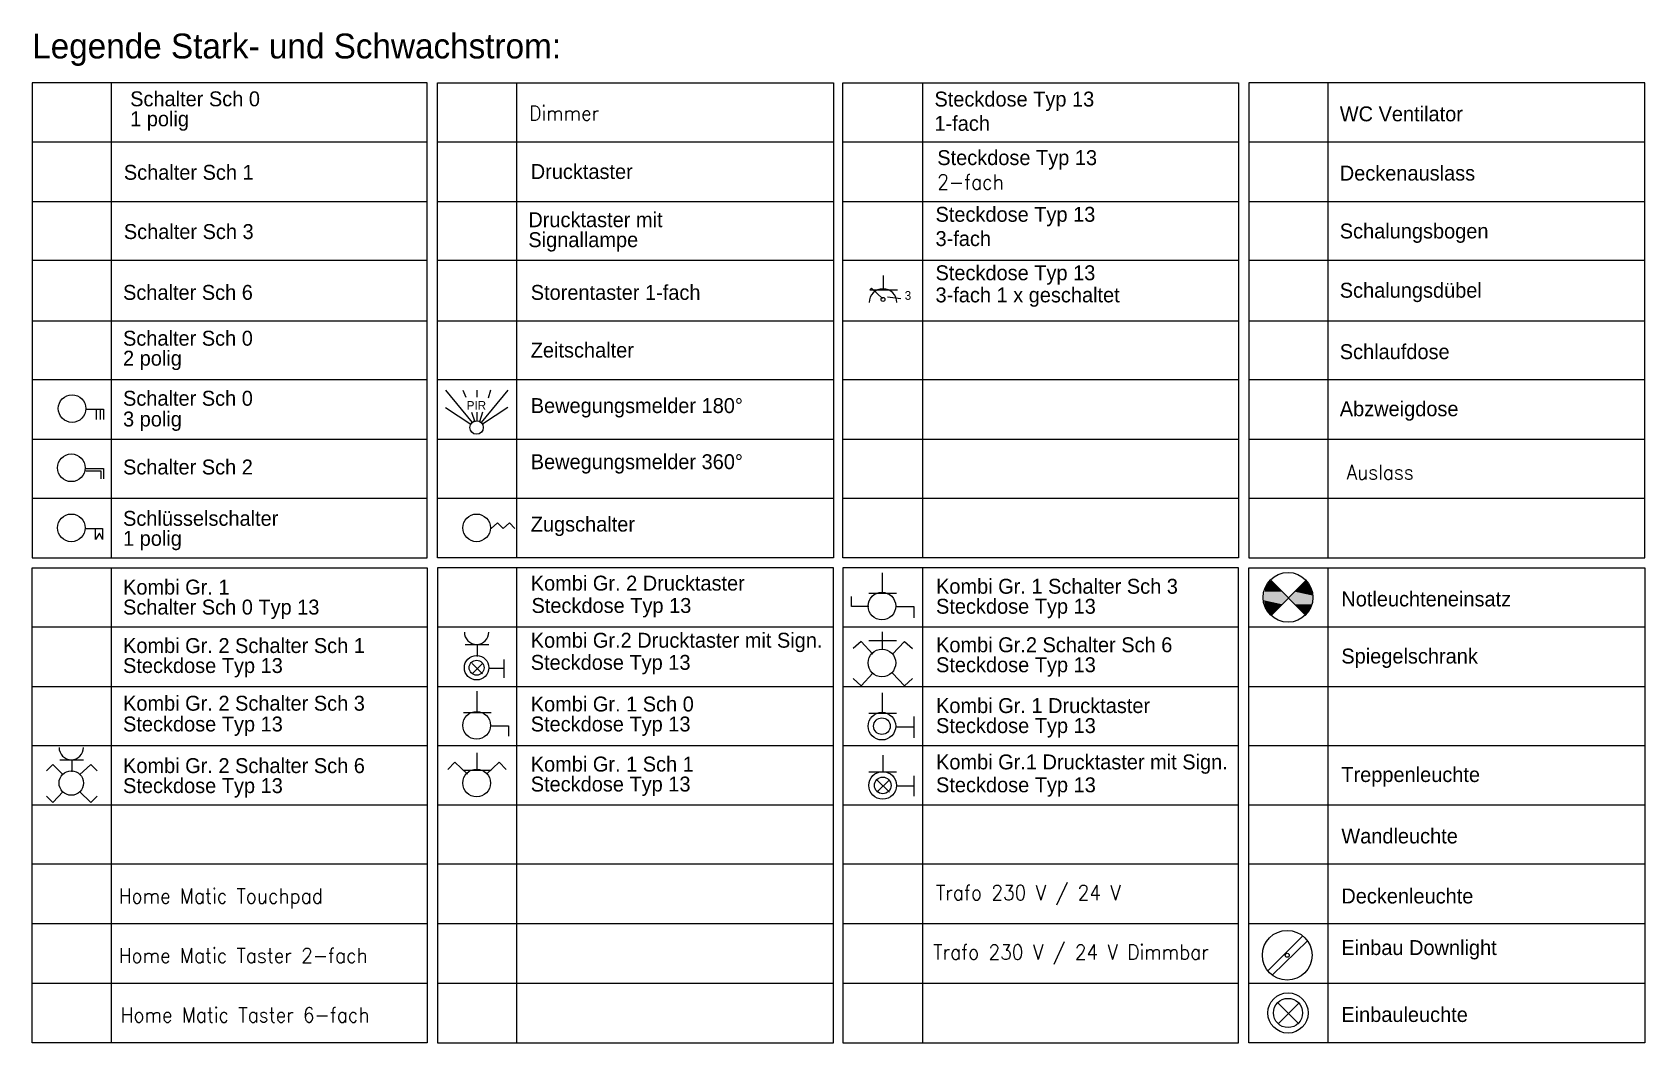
# Model space of a CAD drawing. Header units: millimetres. Extents: x -10377 to 8287, y -8757 to 3333.
# Drawn here: x 375 to 8287, y -3481 to 1478 of the extents above; entities that cross this region are included whole.
import ezdxf

# ---------------------------------------------------------------- set-up
doc = ezdxf.new("R2010")
doc.units = ezdxf.units.MM
doc.layers.add('PDF2_EL_Legende', color=7, linetype='CONTINUOUS')
doc.layers.add('PDF2_Text', color=7, linetype='CONTINUOUS')
doc.styles.add('PDF ArialMT', font='PDF ArialMT')
doc.styles.get("Standard").update_dxf_attribs({"font": 'standard'})

msp = doc.modelspace()

# ---------------------------------------------------------------- linework, layer by layer
at = {"layer": 'PDF2_EL_Legende', "color": 7, "lineweight": 9}
for points in [[(374.8, -1100.7), (2313.1, -1100.7), (2313.1, 1229.1), (374.8, 1229.1)], [(2363.5, -1100.7), (2363.5, 1229.1), (4305.6, 1229.1), (4305.6, -1100.7)], [(4352.1, -1100.7), (4352.1, 1229.1), (6294.2, 1229.1), (6294.2, -1100.7)], [(6344.6, -1100.7), (8286.8, -1100.7), (8286.8, 1229.1), (6344.6, 1229.1)], [(2313.1, -3480.8), (374.8, -3480.8), (374.8, -1151.1), (2313.1, -1151.1)], [(2363.5, -3480.8), (4305.6, -3480.8), (4305.6, -1151.1), (2363.5, -1151.1)], [(4352.1, -3480.8), (6294.2, -3480.8), (6294.2, -1151.1), (4352.1, -1151.1)], [(6344.6, -3480.8), (6344.6, -1151.1), (8286.8, -1151.1), (8286.8, -3480.8)]]:
    msp.add_lwpolyline(points, close=True, dxfattribs=at)
for points in [[(762.5, 1229.1), (762.5, -1100.7)], [(2751.1, 1229.1), (2751.1, -1100.7)], [(4743.6, 1229.1), (4743.6, -1100.7)], [(6732.3, 1229.1), (6732.3, -1100.7)], [(2313.1, 938.4), (374.8, 938.4)], [(4305.6, 938.4), (2363.5, 938.4)], [(6294.2, 938.4), (4352.1, 938.4)], [(8286.8, 938.4), (6344.6, 938.4)], [(374.8, 647.6), (2313.1, 647.6)], [(2363.5, 647.6), (4305.6, 647.6)], [(4352.1, 647.6), (6294.2, 647.6)], [(6344.6, 647.6), (8286.8, 647.6)], [(2313.1, 356.9), (374.8, 356.9)], [(4305.6, 356.9), (2363.5, 356.9)], [(6294.2, 356.9), (4352.1, 356.9)], [(8286.8, 356.9), (6344.6, 356.9)], [(374.8, 62.3), (2313.1, 62.3)], [(2363.5, 62.3), (4305.6, 62.3)], [(4352.1, 62.3), (6294.2, 62.3)], [(6344.6, 62.3), (8286.8, 62.3)], [(2313.1, -228.4), (374.8, -228.4)], [(4305.6, -228.4), (2363.5, -228.4)], [(6294.2, -228.4), (4352.1, -228.4)], [(8286.8, -228.4), (6344.6, -228.4)], [(374.8, -519.2), (2313.1, -519.2)], [(2363.5, -519.2), (4305.6, -519.2)], [(4352.1, -519.2), (6294.2, -519.2)], [(6344.6, -519.2), (8286.8, -519.2)], [(2313.1, -809.9), (374.8, -809.9)], [(4305.6, -809.9), (2363.5, -809.9)], [(6294.2, -809.9), (4352.1, -809.9)], [(8286.8, -809.9), (6344.6, -809.9)], [(762.5, -1151.1), (762.5, -3480.8)], [(2751.1, -1151.1), (2751.1, -3480.8)], [(4743.6, -1151.1), (4743.6, -3480.8)], [(6732.3, -1151.1), (6732.3, -3480.8)], [(2313.1, -1441.8), (374.8, -1441.8)], [(4305.6, -1441.8), (2363.5, -1441.8)], [(6294.2, -1441.8), (4352.1, -1441.8)], [(8286.8, -1441.8), (6344.6, -1441.8)], [(374.8, -1732.5), (2313.1, -1732.5)], [(2363.5, -1732.5), (4305.6, -1732.5)], [(4352.1, -1732.5), (6294.2, -1732.5)], [(6344.6, -1732.5), (8286.8, -1732.5)], [(2313.1, -2023.3), (374.8, -2023.3)], [(4305.6, -2023.3), (2363.5, -2023.3)], [(6294.2, -2023.3), (4352.1, -2023.3)], [(8286.8, -2023.3), (6344.6, -2023.3)], [(374.8, -2314), (2313.1, -2314)], [(2363.5, -2314), (4305.6, -2314)], [(4352.1, -2314), (6294.2, -2314)], [(6344.6, -2314), (8286.8, -2314)], [(2313.1, -2604.8), (374.8, -2604.8)], [(4305.6, -2604.8), (2363.5, -2604.8)], [(6294.2, -2604.8), (4352.1, -2604.8)], [(8286.8, -2604.8), (6344.6, -2604.8)], [(374.8, -2895.5), (2313.1, -2895.5)], [(2363.5, -2895.5), (4305.6, -2895.5)], [(4352.1, -2895.5), (6294.2, -2895.5)], [(6344.6, -2895.5), (8286.8, -2895.5)], [(2313.1, -3190.1), (374.8, -3190.1)], [(4305.6, -3190.1), (2363.5, -3190.1)], [(6294.2, -3190.1), (4352.1, -3190.1)], [(8286.8, -3190.1), (6344.6, -3190.1)]]:
    msp.add_lwpolyline(points, dxfattribs=at)
at = {"layer": 'PDF2_EL_Legende', "color": 150, "lineweight": 25}
for points in [[(4551.2, 213.9), (4551.2, 283.7)], [(4547.3, 171.3), (4493.1, 221.7), (4485.3, 213.9), (4621, 213.9)], [(4570.6, 179.1), (4636.5, 171.3)], [(2402.2, -278.8), (2534, -437.8)], [(2487.5, -278.8), (2503, -313.7)], [(2557.3, -313.7), (2557.3, -278.8)], [(2708.5, -278.8), (2576.7, -437.8)], [(2623.2, -278.8), (2611.6, -317.6)], [(638.4, -371.9), (723.7, -371.9), (723.7, -422.3)], [(688.8, -371.9), (688.8, -422.3)], [(708.2, -371.9), (708.2, -422.3)], [(2402.2, -364.1), (2526.3, -445.5)], [(2530.1, -387.4), (2545.7, -433.9)], [(2557.3, -430), (2557.3, -387.4)], [(2584.4, -387.4), (2568.9, -433.9)], [(2708.5, -364.1), (2584.4, -445.5)], [(638.4, -662.6), (723.7, -662.6), (723.7, -713)], [(638.4, -674.2), (712.1, -674.2), (712.1, -713)], [(2627.1, -957.2), (2658.1, -930.1), (2685.2, -957.2), (2716.2, -930.1), (2743.4, -957.2)], [(638.4, -957.2), (719.8, -957.2), (719.8, -1011.5), (704.3, -980.5), (684.9, -1011.5), (684.9, -957.2)], [(4545.9, -1275.1), (4545.9, -1174.3)], [(4480, -1341), (4394.7, -1341), (4394.7, -1290.6)], [(4480, -1275.1), (4615.7, -1275.1)], [(4615.7, -1341), (4701, -1341), (4701, -1395.3)], [(4545.9, -1550.3), (4545.9, -1465.1)], [(2499.1, -1527.1), (2615.4, -1527.1)], [(2557.3, -1527.1), (2557.3, -1585.2)], [(4499.4, -1573.6), (4441.3, -1511.6), (4402.5, -1546.5)], [(4480, -1507.7), (4615.7, -1507.7)], [(4596.3, -1573.6), (4654.5, -1511.6), (4693.2, -1546.5)], [(2534, -1670.5), (2584.4, -1620.1)], [(2534, -1620.1), (2584.4, -1670.5)], [(2615.4, -1643.4), (2689.1, -1643.4)], [(2689.1, -1600.7), (2689.1, -1689.9)], [(4499.4, -1666.6), (4441.3, -1728.7), (4402.5, -1693.8)], [(4596.3, -1666.6), (4654.5, -1728.7), (4693.2, -1693.8)], [(2557.3, -1860.5), (2557.3, -1755.8)], [(4545.9, -1864.3), (4545.9, -1763.5)], [(2491.4, -1860.5), (2627.1, -1860.5)], [(4480, -1864.3), (4615.7, -1864.3)], [(4701, -1879.8), (4701, -1984.5)], [(2627.1, -1926.4), (2712.3, -1926.4), (2712.3, -1976.8)], [(4615.7, -1930.2), (4701, -1930.2)], [(526, -2166.7), (475.6, -2116.3), (444.6, -2147.3)], [(510.5, -2093.1), (626.8, -2093.1)], [(568.6, -2093.1), (568.6, -2151.2)], [(607.4, -2166.7), (661.7, -2116.3), (692.7, -2147.3)], [(2510.8, -2162.8), (2448.7, -2104.7), (2413.8, -2139.6)], [(2557.3, -2143.4), (2557.3, -2058.2)], [(2603.8, -2162.8), (2665.8, -2104.7), (2700.7, -2139.6)], [(4549.8, -2151.2), (4549.8, -2069.8)], [(2491.4, -2143.4), (2627.1, -2143.4)], [(4480, -2151.2), (4615.7, -2151.2)], [(4518.8, -2252), (4580.8, -2190)], [(4518.8, -2190), (4580.8, -2252)], [(4701, -2170.6), (4701, -2271.4)], [(526, -2248.1), (475.6, -2302.4), (444.6, -2271.4)], [(607.4, -2248.1), (661.7, -2302.4), (692.7, -2271.4)], [(4615.7, -2221), (4701, -2221)], [(6437.7, -3128.1), (6608.2, -2957.5)], [(6460.9, -3147.5), (6631.5, -2980.8)], [(6488.1, -3387.8), (6588.9, -3287)], [(6588.9, -3387.8), (6488.1, -3287)]]:
    msp.add_lwpolyline(points, dxfattribs=at)
at = {"layer": 'PDF2_EL_Legende', "color": 3, "lineweight": 25}
for points in [[(6453.2, -1383.6), (6623.7, -1213.1)], [(6623.7, -1383.6), (6453.2, -1213.1)]]:
    msp.add_lwpolyline(points, dxfattribs=at)
at = {"layer": 'PDF2_EL_Legende', "color": 150, "lineweight": 25}
for centre, radius in [((4549.1, 166.5), 9.69), ((570.2, -368.9), 67.8), ((2555.1, -462), 33), ((566.4, -659.7), 67.8), ((566.4, -954.3), 67.8), ((2555.1, -954.3), 67.8), ((4543.8, -1338.1), 67.8), ((2555.1, -1640.5), 60.1), ((4543.8, -1617.2), 67.8), ((2555.1, -1640.5), 36.8), ((2555.1, -1923.5), 67.8), ((4543.8, -1927.3), 67.8), ((4543.8, -1927.3), 40.7), ((566.4, -2206.5), 60.1), ((2555.1, -2206.5), 67.8), ((4547.7, -2218.1), 67.8), ((4547.7, -2218.1), 40.7), ((6532.6, -3051.6), 122.1), ((6532.6, -3051.6), 9.69), ((6536.4, -3334.6), 98.9), ((6536.4, -3334.6), 71.7)]:
    msp.add_circle(centre, radius, dxfattribs=at)
at = {"layer": 'PDF2_EL_Legende', "color": 3, "lineweight": 25}
msp.add_circle((6536.4, -1295.4), 122.1, dxfattribs=at)
at = {"layer": 'PDF2_EL_Legende', "color": 150, "lineweight": 25}
for centre, radius, start, end in [((4549.1, 151), 67.8, 0, 179.99999), ((2555.1, -1466), 60.1, 180.00002, 359.99998), ((566.4, -2032), 60.1, 180.00002, 359.99998)]:
    msp.add_arc(centre, radius, start, end, dxfattribs=at)
at = {"layer": 'PDF2_EL_Legende', "color": 3}
for points in [[(6426, -1248), (6507.5, -1267.4), (6422.2, -1267.4)], [(6437.7, -1228.6), (6488.1, -1248), (6426, -1248)], [(6488.1, -1248), (6426, -1248), (6507.5, -1267.4)], [(6453.2, -1213.1), (6468.7, -1228.6), (6437.7, -1228.6)], [(6468.7, -1228.6), (6437.7, -1228.6), (6488.1, -1248)], [(6588.9, -1248), (6654.8, -1267.4), (6569.5, -1267.4)], [(6608.2, -1228.6), (6647, -1248), (6588.9, -1248)], [(6647, -1248), (6588.9, -1248), (6654.8, -1267.4)], [(6623.7, -1213.1), (6635.4, -1228.6), (6608.2, -1228.6)], [(6635.4, -1228.6), (6608.2, -1228.6), (6647, -1248)], [(6422.2, -1267.4), (6526.8, -1286.7), (6418.3, -1286.7)], [(6526.8, -1286.7), (6418.3, -1286.7), (6538.5, -1298.4)], [(6418.3, -1286.7), (6538.5, -1298.4), (6418.3, -1298.4)], [(6538.5, -1298.4), (6418.3, -1298.4), (6526.8, -1310)], [(6418.3, -1298.4), (6526.8, -1310), (6418.3, -1310)], [(6526.8, -1310), (6418.3, -1310), (6507.5, -1329.4)], [(6418.3, -1310), (6507.5, -1329.4), (6422.2, -1329.4)], [(6507.5, -1267.4), (6422.2, -1267.4), (6526.8, -1286.7)], [(6507.5, -1329.4), (6422.2, -1329.4), (6488.1, -1348.8)], [(6422.2, -1329.4), (6488.1, -1348.8), (6426, -1348.8)], [(6550.1, -1286.7), (6658.6, -1298.4), (6538.5, -1298.4)], [(6658.6, -1298.4), (6538.5, -1298.4), (6658.6, -1310)], [(6538.5, -1298.4), (6658.6, -1310), (6550.1, -1310)], [(6569.5, -1267.4), (6658.6, -1286.7), (6550.1, -1286.7)], [(6658.6, -1286.7), (6550.1, -1286.7), (6658.6, -1298.4)], [(6658.6, -1310), (6550.1, -1310), (6654.8, -1329.4)], [(6550.1, -1310), (6654.8, -1329.4), (6569.5, -1329.4)], [(6654.8, -1267.4), (6569.5, -1267.4), (6658.6, -1286.7)], [(6654.8, -1329.4), (6569.5, -1329.4), (6647, -1348.8)], [(6569.5, -1329.4), (6647, -1348.8), (6588.9, -1348.8)], [(6426, -1348.8), (6437.7, -1368.1), (6468.7, -1368.1)], [(6426, -1348.8), (6488.1, -1348.8), (6468.7, -1368.1)], [(6437.7, -1368.1), (6468.7, -1368.1), (6453.2, -1383.6)], [(6588.9, -1348.8), (6608.2, -1368.1), (6635.4, -1368.1)], [(6588.9, -1348.8), (6647, -1348.8), (6635.4, -1368.1)], [(6608.2, -1368.1), (6635.4, -1368.1), (6623.7, -1383.6)]]:
    msp.add_solid(points, dxfattribs=at)

# ---------------------------------------------------------------- texts
at = {"layer": 'PDF2_Text', "attachment_point": 4, "style": 'PDF ArialMT'}
for s, insert, char_height, width in [('Legende Stark- und Schwachstrom:', (374.5, 1391.6), 122.065, 2932.994), ('Schalter Sch 0', (855.2, 1150.3), 73.238, 728.316), ('Steckdose Typ 13', (4801.6, 1138.6), 73.238, 866.683), ('WC Ventilator', (6790.4, 1076.6), 73.238, 695.766), ('1 polig', (855.2, 1041.7), 73.24, 299.057), ('1-fach', (4801.6, 1030.1), 73.24, 284.816), ('Steckdose Typ 13', (4815.5, 851.3), 73.238, 866.683), ('Schalter Sch 1', (824.2, 789.7), 73.238, 712.041), ('Drucktaster', (2820.7, 793.6), 73.238, 569.661), ('Deckenauslass', (6790.4, 785.9), 73.238, 691.753), ('Drucktaster mit', (2809, 557.1), 73.238, 771.067), ('Steckdose Typ 13', (4806.9, 573.1), 73.238, 866.683), ('Schalter Sch 3', (824.2, 499), 73.238, 728.316), ('Signallampe', (2809, 448.6), 73.238, 545.22), ('3-fach', (4806.9, 464.6), 73.24, 301.092), ('Schalungsbogen', (6790.4, 491.2), 73.238, 748.688), ('Steckdose Typ 13', (4806.9, 286.2), 73.238, 866.683), ('Schalter Sch 6', (820.3, 200.5), 73.238, 728.316), ('Storentaster 1-fach', (2820.7, 200.5), 73.238, 990.782), ('Schalungsdübel', (6790.4, 200.5), 73.238, 724.275), ('3-fach 1 x geschaltet', (4806.9, 177.7), 73.238, 1084.365), ('Schalter Sch 0', (820.3, -24.4), 73.238, 728.316), ('Zeitschalter', (2820.7, -82.5), 73.238, 577.798), ('Schlaufdose', (6790.4, -90.3), 73.238, 569.661), ('2 polig', (820.3, -132.9), 73.24, 315.332), ('Schalter Sch 0', (820.3, -319), 73.238, 728.316), ('Bewegungsmelder 180%%D', (2820.7, -365.5), 73.238, 1096.571), ('3 polig', (820.3, -431.4), 73.24, 315.332), ('Abzweigdose', (6790.4, -381), 73.238, 602.211), ('Schalter Sch 2', (820.3, -656.3), 73.238, 728.316), ('Bewegungsmelder 360%%D', (2820.7, -640.8), 73.238, 1112.846), ('Schlüsselschalter', (820.3, -908.2), 73.238, 846.395), ('Zugschalter', (2820.7, -947), 73.238, 561.523), ('1 polig', (820.3, -1016.8), 73.24, 299.057), ('Kombi Gr. 2 Drucktaster', (2820.7, -1226.1), 73.238, 1206.429), ('Kombi Gr. 1', (820.3, -1245.5), 73.238, 541.151), ('Kombi Gr. 1 Schalter Sch 3', (4809.4, -1241.6), 73.238, 1348.809), ('Notleuchteneinsatz', (6798.1, -1303.7), 73.238, 919.578), ('Schalter Sch 0 Typ 13', (820.3, -1354.1), 73.238, 1114.853), ('Steckdose Typ 13', (2824.5, -1346.3), 73.238, 866.683), ('Steckdose Typ 13', (4809.4, -1350.2), 73.238, 866.683), ('Kombi Gr. 2 Schalter Sch 1', (820.3, -1532.4), 73.238, 1348.809), ('Kombi Gr.2 Drucktaster mit Sign.', (2820.7, -1516.9), 73.238, 1635.688), ('Kombi Gr.2 Schalter Sch 6', (4809.4, -1528.5), 73.238, 1310.155), ('Steckdose Typ 13', (2820.7, -1625.4), 73.238, 866.683), ('Spiegelschrank', (6798.1, -1594.4), 73.238, 708), ('Steckdose Typ 13', (820.3, -1640.9), 73.238, 866.683), ('Steckdose Typ 13', (4809.4, -1637.1), 73.238, 866.683), ('Kombi Gr. 2 Schalter Sch 3', (820.3, -1815.4), 73.238, 1365.084), ('Kombi Gr. 1 Sch 0', (2820.7, -1819.3), 73.238, 878.862), ('Kombi Gr. 1 Drucktaster', (4809.4, -1827), 73.238, 1190.153), ('Steckdose Typ 13', (820.3, -1927.8), 73.238, 866.683), ('Steckdose Typ 13', (2820.7, -1927.8), 73.238, 866.683), ('Steckdose Typ 13', (4809.4, -1935.6), 73.238, 866.683), ('Kombi Gr. 2 Schalter Sch 6', (820.3, -2121.6), 73.238, 1365.084), ('Kombi Gr. 1 Sch 1', (2820.7, -2113.9), 73.238, 862.587), ('Kombi Gr.1 Drucktaster mit Sign.', (4809.4, -2113.9), 73.238, 1619.412), ('Treppenleuchte', (6798.1, -2175.9), 73.238, 732.385), ('Steckdose Typ 13', (820.3, -2230.2), 73.238, 866.683), ('Steckdose Typ 13', (2820.7, -2222.4), 73.238, 866.683), ('Steckdose Typ 13', (4809.4, -2226.3), 73.238, 866.683), ('Wandleuchte', (6798.1, -2466.7), 73.238, 608.286), ('Deckenleuchte', (6798.1, -2761.3), 73.238, 675.422), ('Einbau Downlight', (6798.1, -3024.9), 73.238, 811.727), ('Einbauleuchte', (6798.1, -3342.8), 73.238, 642.871)]:
    msp.add_mtext(s, dxfattribs=dict(at, insert=insert, char_height=char_height, width=width))
at = {"layer": 'PDF2_Text', "attachment_point": 4}
for s, insert, char_height, width in [('Dimmer', (2812.9, 1080.5), 73.24, 317.367), ('2-fach', (4815.5, 742.7), 73.24, 301.09), ('Auslass', (6824.2, -681.1), 73.24, 366.248), ('Home Matic Touchpad', (799.3, -2772.7), 73.238, 1045.679), ('Trafo 230 V / 24 V', (4809.1, -2756.6), 73.238, 1023.3), ('Trafo 230 V / 24 V Dimmbar', (4795.2, -3048.2), 73.238, 1476.97), ('Home Matic Taster 2-fach', (799.3, -3052.7), 73.238, 1304.075), ('Home Matic Taster 6-fach', (808.1, -3344.2), 73.238, 1304.075)]:
    msp.add_mtext(s, dxfattribs=dict(at, insert=insert, char_height=char_height, width=width))
at = {"layer": 'PDF2_Text', "color": 150, "attachment_point": 4, "style": 'PDF ArialMT'}
for s, insert, char_height, width in [('3', (4655.7, 185.8), 42.7, 18.988), ('PIR', (2506.6, -353.5), 42.72, 75.95)]:
    msp.add_mtext(s, dxfattribs=dict(at, insert=insert, char_height=char_height, width=width))

doc.saveas('drawing.dxf')
